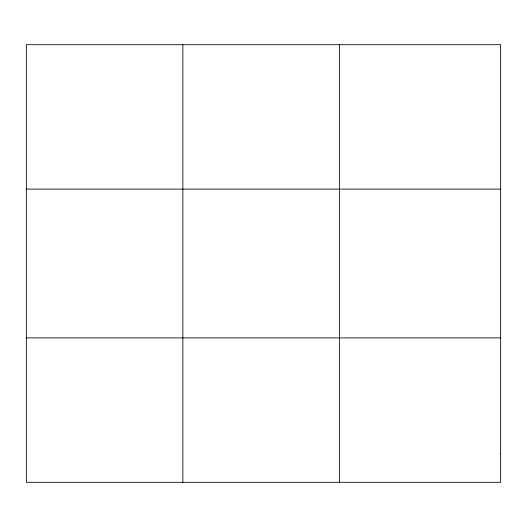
<?xml version="1.0" encoding="UTF-8"?>
<svg xmlns="http://www.w3.org/2000/svg" width="527" height="527" viewBox="0 0 527 527"><rect width="100%" height="100%" fill="white"/><g stroke="black" fill="none" stroke-linecap="round" stroke-linejoin="round"><path stroke-width="0.79" d="M182.869 44.703L182.869 482.297M339.388 44.703L339.388 482.297M26.35 189.107L500.65 189.107M26.35 337.893L500.65 337.893M500.65 453.418L500.65 482.297L26.35 482.297L26.35 44.703L500.65 44.703L500.65 453.418"/></g></svg>
